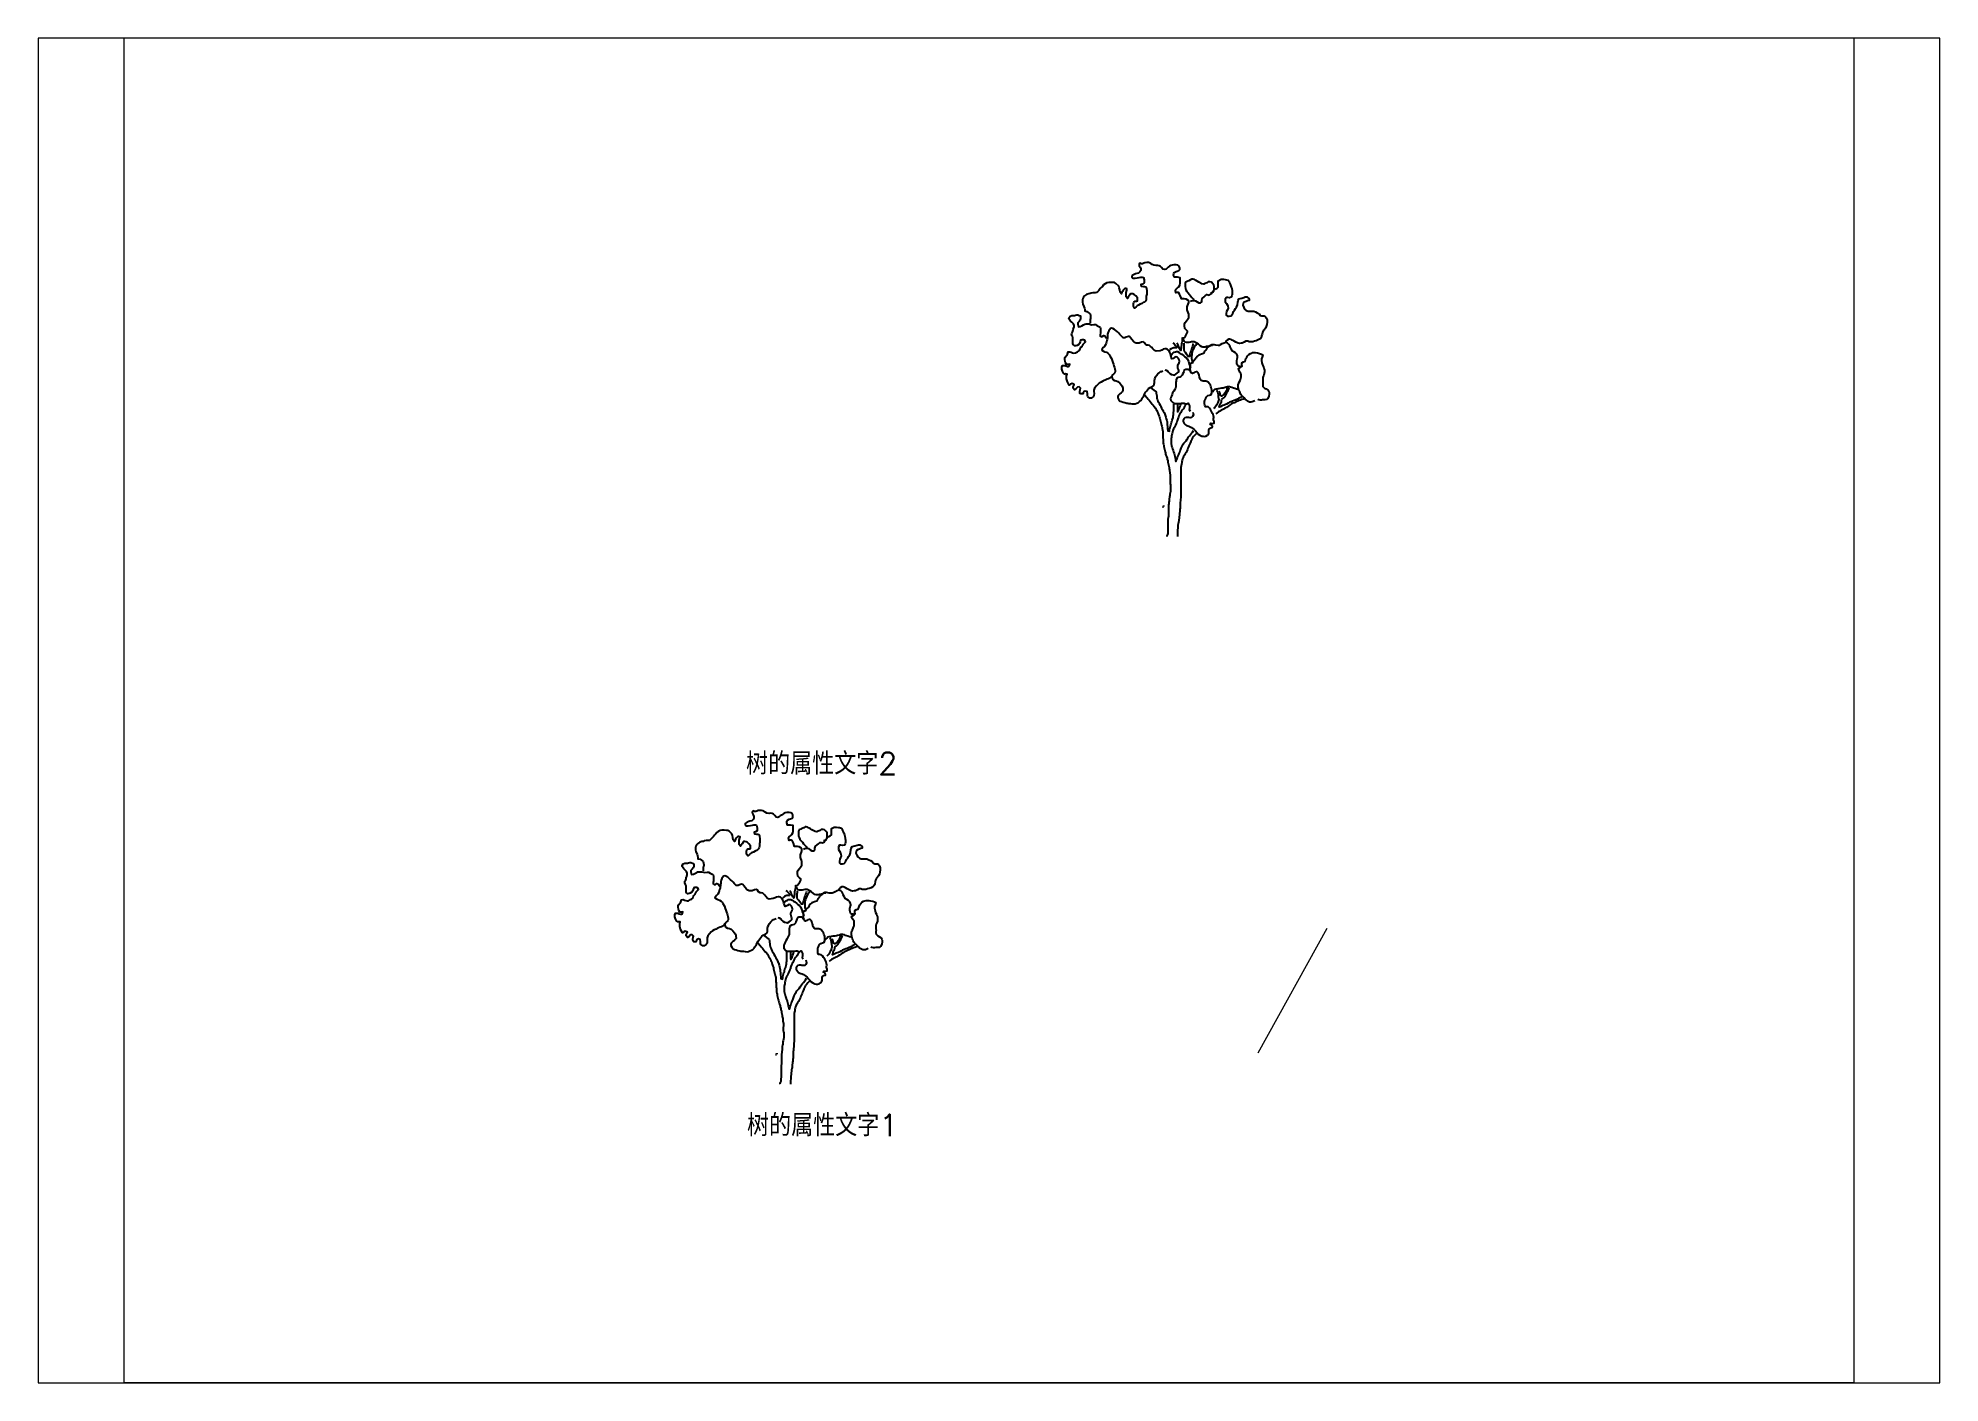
# Paper-space layout 'Layout2' of a CAD drawing. Header units: inches, sheet in millimetres. Extents: x 0 to 297, y 0 to 210.
# The model-space entities are those that its viewports show. They can reach past a viewport. Long polylines and large blocks are cut down to what shows.
import ezdxf

# ---------------------------------------------------------------- set-up
doc = ezdxf.new("R2010")
doc.units = ezdxf.units.IN
doc.header["$MEASUREMENT"] = 0
doc.linetypes.add('AUSGEZOGEN', pattern=[0])
doc.layers.get('0').update_dxf_attribs({"lineweight": 0})
doc.layers.add('SP_autos-o1', color=7, linetype='Continuous', lineweight=9)
doc.layers.add('SP_baeume_men-o2', color=7, linetype='AUSGEZOGEN', lineweight=25)
doc.styles.get("Standard").update_dxf_attribs({"font": 'txt.shx', "bigfont": 'hztxt.shx'})

# ---------------------------------------------------------------- blocks, each defined once
blk = doc.blocks.new('树', base_point=(166279.4, 66301.6))
at = {"layer": 'SP_autos-o1', "color": 3, "linetype": 'AUSGEZOGEN'}
blk.add_lwpolyline([(166277.3, 66329.1), (166275.6, 66329.1), (166275.6, 66327.4)], dxfattribs=at)
at = {"layer": 'SP_baeume_men-o2', "color": 3}
for points in [[(166293.7, 66481.7), (166295.2, 66482.1), (166296.2, 66483.2), (166297.2, 66484.9), (166298.1, 66486.7), (166298.1, 66487.7), (166297, 66488.6), (166295.6, 66490.1), (166295.2, 66493), (166295.2, 66494.1), (166295.8, 66495.7), (166297.1, 66497.2), (166297.9, 66498.3), (166299.2, 66500.2), (166299.2, 66501.6), (166299.2, 66503.2), (166298.7, 66504.6), (166298.1, 66506.2), (166297.8, 66507.2), (166297.8, 66508.7), (166297.8, 66509.7), (166298.1, 66510.6), (166298.7, 66512.1), (166299.2, 66513.6), (166299.2, 66514.7), (166298.2, 66515.8), (166296.7, 66516.7), (166295.1, 66517), (166293.6, 66517), (166292.5, 66517.2), (166292.3, 66518.1), (166291.5, 66520.2), (166290.9, 66521.3), (166289.8, 66522.8), (166288.5, 66522.9), (166287.5, 66522.5), (166287, 66524.6), (166287.6, 66525.9), (166289.1, 66527.1), (166290.1, 66528), (166291, 66529.5), (166291.3, 66531.2), (166291.3, 66533.4), (166291.3, 66534.9), (166291.3, 66536.1), (166288.9, 66536.6), (166287.6, 66536.6), (166286.1, 66536.6), (166285.4, 66538.6), (166285.5, 66540.1), (166286, 66541.1), (166287.6, 66541.8), (166288.8, 66542.2), (166290.3, 66542.8), (166291, 66543.8), (166291, 66544.8), (166290.9, 66545.9), (166290.3, 66547), (166289.2, 66547.7), (166287.7, 66548), (166285.6, 66548), (166284.1, 66547.7), (166282.9, 66547.2), (166281.8, 66546.6), (166280.6, 66545.7), (166279.6, 66545), (166278.6, 66544.1), (166277.4, 66543.6), (166275.8, 66543.9), (166274.5, 66545.4), (166273.5, 66546.5), (166272.3, 66547), (166271.1, 66547.3), (166269.5, 66547.2), (166267.4, 66547.5), (166266, 66548.3), (166264.8, 66549.2), (166263.7, 66549.6), (166262.5, 66549.9), (166261.1, 66549.9), (166259.4, 66549.8), (166258.3, 66549.3), (166257.3, 66548.9), (166256.3, 66548.9), (166254.9, 66549.4), (166254.2, 66548.5), (166254.3, 66547.1), (166255.1, 66545.9), (166255.6, 66544.4), (166255.6, 66542.9), (166254.9, 66541.7), (166253.7, 66540.4), (166252, 66540.2), (166250.9, 66539.7), (166249.5, 66539.2), (166247.8, 66538.1), (166247.6, 66537.1), (166248.5, 66535.8), (166250.5, 66535.8), (166252.5, 66536.1), (166254.3, 66536.4), (166255.6, 66536.7), (166257, 66536.7), (166258, 66536.4), (166258.6, 66534.2), (166258.6, 66532.4), (166258.6, 66531.5), (166257.2, 66530.5), (166255.8, 66530), (166256.1, 66528.5), (166258, 66528.2), (166259.1, 66528.2), (166260.1, 66527.9), (166260.7, 66526.9), (166261.1, 66523.8), (166261.1, 66522.2), (166261, 66521.2), (166260.6, 66519.6), (166260.6, 66518.3), (166260.6, 66517.3), (166260.5, 66516.2), (166259.9, 66515.1), (166258.9, 66514.1), (166257.9, 66513.6), (166256.8, 66512.8), (166255.2, 66512.1), (166253.6, 66511.4), (166252.5, 66510.8), (166251.6, 66509.8), (166250, 66508.7), (166249, 66510.3), (166248.9, 66512.6), (166249.3, 66514), (166250.5, 66514.9), (166251.7, 66514.9), (166252.7, 66515.4), (166252.6, 66517.9), (166251.1, 66519.7), (166249.6, 66521.1), (166248.5, 66521.5), (166247.4, 66521.6), (166246.2, 66521.6), (166245, 66519.7), (166244.2, 66518.5), (166243.6, 66517.5), (166242.4, 66518.9), (166242.4, 66520.4), (166242.4, 66522.9), (166242.9, 66525), (166243.1, 66526), (166242.1, 66526.3), (166241.1, 66526.3), (166239.8, 66525), (166239.1, 66523.8), (166238.6, 66522.8), (166238.1, 66521.7), (166236.8, 66523.1), (166236.5, 66525.2), (166236.1, 66527), (166235.7, 66528.5), (166233.1, 66531.1), (166231.9, 66531.8), (166230.9, 66531.8), (166228.8, 66531.9), (166226.7, 66531.9), (166224.9, 66531.7), (166223.3, 66530.8), (166221.9, 66529.8), (166220.9, 66528.4), (166219.8, 66527.3), (166218.9, 66526.3), (166217.6, 66524.6), (166216.4, 66523.4), (166215.4, 66522.7), (166214.3, 66522.6), (166213.3, 66522.6), (166212.2, 66522.6), (166210.6, 66522.2), (166209.6, 66521.8), (166208.4, 66521.6), (166206.5, 66521.1), (166205.6, 66520.5), (166204.6, 66519.7), (166203.6, 66518.6), (166203, 66517.5), (166202.7, 66516.2), (166202.7, 66514.1), (166203.1, 66512.2), (166204.1, 66510.1), (166204.6, 66508.7), (166204.8, 66507.4), (166204.9, 66506.1), (166206.8, 66505.6), (166208, 66504.7), (166209.6, 66503.5), (166210, 66502.1), (166210.1, 66500.5), (166210.1, 66499.3), (166209.7, 66498.3), (166209.6, 66497.3), (166209.6, 66496.1), (166209.6, 66495)], [(166318.9, 66522.5), (166320.1, 66522.6), (166321.1, 66523.1), (166321.8, 66524.3), (166322.1, 66526), (166322.1, 66527.4), (166322.1, 66528.4), (166322, 66529.6), (166321.1, 66530.8), (166319.7, 66532.2), (166318.4, 66532.6), (166316.8, 66532.6), (166315.8, 66531.7), (166313.9, 66531), (166312.7, 66530.5), (166311.1, 66530.7), (166310.1, 66531.3), (166308.2, 66532.3), (166306.9, 66533.2), (166305.3, 66534), (166304.3, 66534.7), (166303.2, 66535), (166302.1, 66534.9), (166300.8, 66534.2), (166299.2, 66533.5), (166298.2, 66533), (166296.6, 66532.2), (166296, 66531.2), (166296, 66530), (166296, 66528.2), (166296.1, 66526.4), (166296.6, 66525.2), (166297.3, 66523.8), (166298.3, 66522.7), (166299.7, 66521.1), (166300.6, 66519.7), (166301.9, 66518.4), (166303.1, 66517.2), (166303.5, 66516.1)], [(166300.6, 66514.6), (166301.8, 66515.2), (166303.1, 66515.7), (166304.2, 66515.7), (166305.3, 66515.4), (166306.8, 66514.2), (166308.3, 66513.3), (166309.9, 66513.3), (166310.9, 66514.3), (166310.9, 66515.6), (166311.4, 66517.3), (166313, 66518.8), (166314.2, 66519.7), (166315.5, 66520.9), (166316.8, 66520.7), (166317.8, 66520.4), (166319.6, 66521.5), (166320.7, 66523.3), (166322, 66524.9), (166323.6, 66526.2), (166324.9, 66526.8), (166325.9, 66527.6), (166326, 66529.1), (166326, 66531.1), (166326, 66532.2), (166326, 66533.5), (166328.6, 66534.8), (166330.6, 66534.8), (166332.3, 66534.5), (166333.4, 66534.4), (166335, 66533.9), (166335.8, 66532.7), (166336.1, 66531.6), (166336.6, 66530.3), (166337.1, 66529.4), (166337.7, 66527.8), (166338.1, 66526.4), (166338.5, 66524.4), (166338.6, 66522.9), (166338.6, 66521.2), (166338.3, 66519.7), (166337.7, 66518.5), (166336, 66518.1), (166334.6, 66518.3), (166333.4, 66518.3), (166332.3, 66516.9), (166332.3, 66515.8), (166332.3, 66514.4), (166333.3, 66512.8), (166334.2, 66511.4), (166334.5, 66510.3), (166334.8, 66508.5), (166334.3, 66507.1), (166333.5, 66505.7), (166333.2, 66503.7), (166333.2, 66502.4), (166334.3, 66501.4), (166335.9, 66501.3), (166337.6, 66501.6), (166338.3, 66502.6), (166339.1, 66503.7), (166339.8, 66505.5), (166340.8, 66506.7), (166341.5, 66508.2), (166342.6, 66509.5), (166343.3, 66511.5), (166343.6, 66514), (166343.9, 66515.7), (166344.7, 66517.2), (166345.9, 66517.5), (166347.2, 66517.8), (166349.2, 66518.4), (166350.4, 66518.8), (166351.8, 66518.8), (166353.9, 66517), (166353.9, 66515.7), (166352.6, 66515.4), (166351.4, 66514.8), (166350.3, 66514.3), (166348.7, 66513.6), (166348.2, 66511.2), (166349.1, 66509.2), (166349.8, 66507.8), (166351.4, 66506.6), (166353.1, 66506), (166354.8, 66506), (166356.6, 66506), (166358.2, 66506), (166359.8, 66505.2), (166361.3, 66504.4), (166362.9, 66503.5), (166364.1, 66502.1), (166365.3, 66501.5), (166366.3, 66501.5), (166367.8, 66501.5), (166368.8, 66500.8), (166369.5, 66499.7), (166370.2, 66497.9), (166370.2, 66496), (166370, 66493.9), (166369.5, 66492), (166368.8, 66490.5), (166367.9, 66489.3), (166366.9, 66488.5), (166366.1, 66486.6), (166365.7, 66485), (166365.3, 66483.4), (166365.1, 66482.4), (166364.5, 66481.4), (166363.5, 66480.6), (166362, 66479.8), (166360.3, 66479.1), (166358.7, 66478.6), (166357.3, 66478.2), (166355.3, 66478.2), (166354, 66478.2), (166352.7, 66478.6), (166351, 66478.6), (166349.5, 66477.7), (166347.7, 66476.9), (166346.6, 66476.8), (166345.2, 66476.6), (166343.9, 66476.9), (166342, 66477.7), (166340.4, 66478.6), (166338.7, 66479.6), (166337.6, 66480.2), (166336.5, 66480.6), (166335.5, 66480.5), (166334, 66479.7), (166332.9, 66478.6), (166332.5, 66477.6)], [(166229.3, 66446.9), (166228.6, 66446), (166227.5, 66445), (166226.4, 66444.4), (166225.1, 66444.1), (166223.4, 66443.4), (166222.3, 66442.9), (166221.3, 66442.3), (166219.6, 66441.4), (166218, 66440.5), (166216.9, 66439.7), (166215.4, 66438), (166213.8, 66436), (166213.1, 66434.3), (166213.1, 66432.9), (166213.3, 66431.2), (166213.2, 66429.5), (166212.3, 66428.2), (166210.5, 66427.1), (166209.4, 66427), (166207.6, 66428.1), (166207.2, 66429.3), (166207.2, 66430.9), (166207, 66432.9), (166205.3, 66433.3), (166204.3, 66432.9), (166203.5, 66431.8), (166203.1, 66430.8), (166201.4, 66430.8), (166200.4, 66431.3), (166200.3, 66432.8), (166200.5, 66434.8), (166200.9, 66435.9), (166199.6, 66437.1), (166198.2, 66437), (166196.9, 66435.6), (166195.5, 66434.5), (166194.2, 66436), (166194.2, 66437), (166194.7, 66438.3), (166195.3, 66439.4), (166193.4, 66440.2), (166192, 66439.7), (166190.8, 66438.7), (166189.2, 66441.7), (166188.4, 66444.6), (166188.3, 66445.7), (166188.3, 66447.3), (166188.9, 66448.7), (166187.7, 66448.9), (166186.7, 66448.8), (166185.4, 66449.7), (166184.5, 66451.4), (166184, 66453.2), (166184, 66455.1), (166184.6, 66456.6), (166185.7, 66456.7), (166186.7, 66456.7), (166187.7, 66456.2), (166189.2, 66455.7), (166190.2, 66455.8), (166191, 66456.8), (166191.3, 66457.8), (166189.7, 66457.5), (166188.3, 66457.5), (166187.4, 66459.1), (166187.1, 66460.3), (166186.8, 66462.1), (166186.8, 66463.3), (166187.1, 66464.3), (166188.7, 66466), (166189.3, 66467), (166189.9, 66468.9), (166191.4, 66469.1), (166192.6, 66468.6), (166193.8, 66468.1), (166195, 66467.8), (166196.3, 66468), (166198.2, 66469), (166199.1, 66469.5), (166200.1, 66470.2), (166200.5, 66471.6), (166201, 66472.8), (166202.5, 66473.8), (166202.8, 66475), (166203.3, 66476), (166204.6, 66477.1), (166205.4, 66478.1), (166204.6, 66479.6), (166203.6, 66480), (166202.2, 66480), (166201.1, 66479.6), (166200.5, 66478.1), (166199.9, 66476.6), (166199.4, 66475.6), (166197.8, 66474.7), (166196.8, 66474.4), (166195.7, 66474.3), (166194.3, 66475.5), (166194.1, 66476.6), (166194.1, 66478), (166194.1, 66479.2), (166194.1, 66480.6), (166194.1, 66481.6), (166193.6, 66482.8), (166192.9, 66484.2), (166193, 66485.6), (166193.8, 66486.9), (166194.1, 66487.8), (166194.3, 66489.3), (166194.7, 66490.3), (166195.1, 66491.7), (166195.1, 66493), (166194.6, 66494.5), (166193, 66496), (166192, 66496.8), (166191.4, 66497.8), (166190.5, 66498.9), (166190.6, 66500), (166191.5, 66501.3), (166193, 66501.9), (166194.3, 66502), (166195.5, 66502), (166196.4, 66502.3), (166197.5, 66502.5), (166198.5, 66502.5), (166199.8, 66502), (166200.9, 66501.5), (166201, 66500.4), (166201, 66499.1), (166200.6, 66497.7), (166199.6, 66496.6), (166198.5, 66495.4), (166198.5, 66494.1), (166199, 66491.8), (166200.7, 66491.9), (166202.2, 66492.6), (166203.8, 66493.6), (166204.8, 66494.1), (166206, 66494.3), (166207.5, 66494.3), (166208.5, 66494.3), (166209.9, 66493.8), (166211, 66493.6), (166213.2, 66493.8), (166214.5, 66493.8), (166215.9, 66492.9), (166217.7, 66491.9), (166218.7, 66491.5), (166219.1, 66490.3), (166219.1, 66488.5), (166219.1, 66487.2), (166219, 66486.1), (166218.7, 66484.5), (166218.7, 66483.3), (166219.7, 66482.7), (166220.7, 66482.8), (166222.1, 66483.7), (166223, 66483.4), (166224.6, 66481.3)], [(166277.4, 66452.6), (166278.7, 66452.4), (166280.1, 66451.4), (166280.9, 66450.4), (166282, 66449.3), (166283.4, 66448.4), (166284.9, 66448.1), (166286.1, 66447.9), (166287.5, 66448.7), (166288.9, 66449.8), (166290.1, 66450.9), (166290.1, 66452), (166289.9, 66453.1), (166289.4, 66454.3), (166289.2, 66455.6), (166289.2, 66456.7), (166289.8, 66458), (166290.5, 66459), (166290.7, 66460.4), (166290.4, 66461.7), (166289.8, 66463), (166288.6, 66464.3), (166287.6, 66464.4), (166286.2, 66463.7), (166284.9, 66463), (166283.9, 66462.6), (166283.3, 66464.2), (166282.9, 66465.7), (166282.5, 66467.2), (166282, 66468.4), (166281.3, 66469.9), (166279.7, 66471.3), (166278.7, 66471.6), (166277.6, 66471.6), (166276, 66471.3), (166274.8, 66470.5), (166273.1, 66469.9), (166269.6, 66469.5), (166268.1, 66470.1), (166266.5, 66471.7), (166265.5, 66473.1), (166264.6, 66473.9), (166263.6, 66474.8), (166262.3, 66475), (166261.2, 66475), (166259.9, 66476), (166258.8, 66477.5), (166257.8, 66478.2), (166256.2, 66477.7), (166254.1, 66477), (166252.7, 66476.9), (166251.4, 66476.9), (166250, 66477.4), (166248.9, 66478.5), (166247.6, 66480.1), (166246.4, 66481.6), (166245.5, 66482.8), (166244.5, 66483), (166242.5, 66482.4), (166241.3, 66481.8), (166239.7, 66481.7), (166238.1, 66483.3), (166236.7, 66484.8), (166235.6, 66486), (166234.4, 66487), (166233.1, 66488.2), (166231.9, 66489.3), (166230.3, 66490.2), (166229.2, 66490.4), (166228.1, 66490.1), (166226.7, 66488.1), (166226, 66486.7), (166225.6, 66485), (166225.5, 66484), (166225.4, 66482.9), (166225.3, 66481.7), (166225.1, 66480.3), (166224.9, 66479.2), (166224.5, 66478.1), (166224.2, 66476.8), (166223.7, 66475.4), (166222.8, 66473.9), (166221.6, 66472.8), (166220.7, 66471.6), (166220.3, 66470.6), (166221.7, 66469.6), (166222.9, 66469.1), (166224.5, 66468.6), (166226, 66467.6), (166226.9, 66466.5), (166227.6, 66465.3), (166229, 66463), (166229.7, 66461), (166230.3, 66459.3), (166230.8, 66457.7), (166231.3, 66456.2), (166231.7, 66454.8), (166232, 66453.5), (166232.3, 66452.1), (166232.3, 66451), (166232, 66449.8), (166230.8, 66448.7), (166229.8, 66447.8), (166229.4, 66446.7), (166229.7, 66445), (166230.3, 66444), (166231.7, 66443.1), (166233.4, 66442.8), (166234.9, 66442.1), (166236.6, 66440.5), (166238.1, 66438.9), (166238.7, 66437.8), (166239.2, 66436.8), (166239.4, 66435.9), (166239.5, 66433.8), (166238.8, 66432.8), (166237.7, 66431.7), (166236.6, 66430.9), (166235.1, 66429.5), (166234.7, 66428.5), (166234.7, 66427.4), (166235.5, 66425.9), (166236.7, 66424.3), (166238.1, 66423.8), (166239.7, 66423.3), (166241.1, 66422.9), (166242.9, 66422.4), (166243.9, 66422.3), (166244.8, 66422.2), (166246.2, 66422.1), (166247.6, 66421.9), (166249.4, 66421.7), (166250.6, 66421.8), (166252, 66422.4), (166253.6, 66423), (166254.6, 66423.8), (166255.8, 66424.9), (166256.5, 66426.1), (166257.3, 66427.2), (166258.1, 66428.2), (166258.6, 66429.8), (166259.4, 66431.3), (166260, 66432.3), (166260.9, 66433.4), (166261.8, 66434.6), (166262.7, 66435.7), (166264.2, 66436.7), (166265.3, 66437.2), (166266.3, 66437.6), (166267.5, 66438.6), (166267.9, 66439.8), (166268.1, 66441.2), (166268.1, 66442.1), (166268.1, 66443.1), (166268.4, 66444.6), (166269.1, 66446.2), (166269.9, 66447.4), (166271, 66448.9), (166272.2, 66450), (166273.4, 66451), (166274.4, 66451.3), (166275.8, 66451.8)], [(166284.6, 66477.1), (166285.9, 66476.3), (166287.2, 66474.8), (166288.1, 66473.8), (166288, 66472.7), (166286.8, 66472.6), (166285.6, 66472.6), (166284.6, 66472.3), (166283.3, 66471.7), (166281.8, 66470.7)], [(166283.3, 66466), (166284, 66467.2), (166285, 66468), (166286, 66468.6), (166287, 66469.1), (166288.1, 66469.2), (166289.1, 66469.2), (166290.5, 66468.4), (166291.5, 66467.6), (166292.8, 66466.8), (166294.6, 66465.4), (166295.6, 66464.6), (166297, 66463.5), (166297.8, 66462.5), (166298.8, 66460.4), (166299.3, 66458.9), (166299.5, 66457.9), (166300.2, 66456.2), (166300.5, 66455.2), (166301.1, 66454.2)], [(166293.3, 66482.1), (166293.3, 66480.9), (166293.3, 66479.5), (166293.1, 66478.5), (166292.9, 66477.3), (166292.6, 66476.1), (166292.5, 66475), (166292.4, 66473.7), (166292.3, 66472.7), (166292.1, 66471.7), (166292, 66470.2), (166291, 66471.6), (166290.2, 66473.2), (166289.6, 66474.9), (166289.1, 66475.9), (166288.3, 66476.9)], [(166320.8, 66474.8), (166319.7, 66474.7), (166318.8, 66474.4), (166317.8, 66474.2), (166316.8, 66473.8), (166315.2, 66473.7), (166314.2, 66473.3), (166313.1, 66473.2), (166312, 66473.2), (166310.9, 66473.6), (166309.6, 66474.5), (166308, 66475.9), (166306.4, 66476.9), (166305.2, 66477.6), (166304.1, 66478), (166303, 66478), (166301.8, 66478), (166300.6, 66477.7), (166299.3, 66477.4), (166298.3, 66477.4), (166297.1, 66477.4), (166295.8, 66477.7), (166294.9, 66478.6), (166294.5, 66479.7), (166294.5, 66480.7)], [(166303.5, 66476.3), (166303, 66475.2), (166302.6, 66473.9), (166302.1, 66472.6), (166301.6, 66471.3), (166301.3, 66470.2), (166300.9, 66469), (166300.5, 66467.8), (166300.2, 66466.8), (166299.9, 66465.8), (166299.8, 66464.8), (166298.7, 66464.9), (166297.8, 66465.9), (166297.2, 66467), (166296.2, 66468.4), (166295.2, 66469.4), (166294.9, 66470.6), (166294.9, 66471.8), (166294.9, 66473.2), (166295, 66474.3), (166295.1, 66475.6), (166295.1, 66476.9)], [(166346, 66455.8), (166344.4, 66455.7), (166343.3, 66456.8), (166342.9, 66457.9), (166342.8, 66459.3), (166342.8, 66460.9), (166343.1, 66462.5), (166343.5, 66463.8), (166343.4, 66465.5), (166342.8, 66466.8), (166341.5, 66468.1), (166340.1, 66469), (166338.8, 66469.7), (166337.6, 66471.7), (166336.7, 66473.4), (166336.4, 66474.4), (166335.6, 66475.6), (166334.4, 66477), (166332.8, 66477.4), (166331.3, 66477), (166330.3, 66476.6), (166329.3, 66476.1), (166327.7, 66475.2), (166326.8, 66474.8), (166325.7, 66474.7), (166323.8, 66474.9), (166322.6, 66475.2), (166321.6, 66475.3), (166320.1, 66475.4), (166318.8, 66474.7), (166317.3, 66473.7), (166316, 66472.8), (166315.3, 66471.8), (166314.7, 66470.6), (166313.8, 66469.6), (166313.2, 66468.6), (166312.6, 66467.5), (166310.7, 66466.9), (166309.1, 66466.4), (166308.2, 66465.9), (166306.6, 66464.8), (166305.8, 66463.6), (166305.1, 66462.2), (166303.8, 66460.9), (166302.5, 66459.5), (166301.3, 66458.6), (166300.4, 66457.4), (166300.3, 66456.1), (166300.2, 66454.8), (166300.2, 66453.6), (166300.4, 66452.3), (166300.8, 66451.3)], [(166305.9, 66476.3), (166305.8, 66475.3), (166304.8, 66474.4), (166304.2, 66473.3), (166303.8, 66472.2), (166303.4, 66471.2), (166302.7, 66470), (166302.4, 66468.7), (166302, 66467.5), (166301.9, 66466.3), (166301.8, 66465.3), (166301.8, 66464.3), (166301.8, 66462.8), (166302, 66461.6), (166302.4, 66460.4), (166302.6, 66459.4), (166303, 66458.4)], [(166359.2, 66424.5), (166356.8, 66423.5), (166355.6, 66423.3), (166354.4, 66423.3), (166352.6, 66424.2), (166351.5, 66425), (166350.4, 66426), (166349.4, 66427.2), (166348.4, 66428.2), (166347.2, 66429.1), (166346.3, 66430.4), (166345.7, 66431.7), (166345.4, 66432.7), (166344.7, 66433.9), (166344.4, 66435.4), (166344.1, 66437), (166344.1, 66438.2), (166344.1, 66439.2), (166344.5, 66440.5), (166345, 66441.5), (166345.7, 66443), (166346.1, 66444), (166346.5, 66445.1), (166346.7, 66446.2), (166346.7, 66447.7), (166346.5, 66449.3), (166345.6, 66450.6), (166345.1, 66451.6), (166344.5, 66452.6), (166344.1, 66453.7), (166345.1, 66454.3), (166346.5, 66455.1), (166347.5, 66456.1), (166347.2, 66457.1), (166347.2, 66458), (166347.3, 66459.1), (166348.8, 66459.9), (166350.2, 66460.4), (166351.1, 66462.8), (166351.9, 66464.1), (166352.6, 66465.3), (166353.7, 66466.5), (166355.2, 66467.5), (166356.3, 66467.9), (166357.4, 66468.3), (166358.8, 66468.3), (166359.8, 66468.3), (166361.5, 66468), (166363.5, 66467.5), (166365.2, 66466.9), (166366.3, 66466.4), (166365.7, 66464.2), (166365.1, 66462.6), (166365.1, 66461.2), (166365.6, 66458.9), (166366.1, 66457.3), (166366.8, 66455.9), (166367.3, 66454.6), (166367.7, 66453.2), (166367.8, 66452.3), (166367.8, 66450.9), (166367.7, 66449.3), (166367.2, 66447.8), (166366.7, 66446.6), (166366.4, 66445.6), (166366.4, 66444.2), (166366.4, 66442.6), (166366.5, 66441.2), (166366.4, 66439.9), (166366.4, 66438.8), (166366.5, 66437.5), (166368, 66436.1), (166369.5, 66435.3), (166371.1, 66434.3), (166371.8, 66433.2), (166372.1, 66432), (166372.1, 66430.8), (166371.7, 66428.4), (166370.6, 66426.5), (166369.6, 66425.6), (166368.3, 66425.4), (166367.3, 66425.4), (166366.2, 66425.4), (166365.1, 66425.1), (166364.1, 66425.1), (166362.7, 66425.4), (166361.7, 66425.8)], [(166302.9, 66414.3), (166303.2, 66413), (166303.4, 66411.7), (166302.7, 66410.2), (166301.8, 66409.3), (166300.3, 66409.1), (166299.2, 66409.3), (166298.1, 66409.5), (166296.7, 66409.5), (166295.5, 66409.1), (166294.6, 66408.1), (166294.1, 66407), (166294.1, 66405.9), (166295.1, 66404), (166296.2, 66402.7), (166297.2, 66402.2), (166298.3, 66401.9), (166299.3, 66401.5), (166300.5, 66400.9), (166301.6, 66400.3), (166302.9, 66399.5), (166304, 66398.5), (166305.2, 66397.2), (166306.4, 66395.8), (166307.7, 66394.3), (166309.1, 66393.4), (166311, 66392.6), (166312.1, 66392.4), (166313.5, 66392.3), (166314.8, 66392.6), (166316.2, 66393.5), (166317.4, 66395), (166317.5, 66396), (166317.5, 66397.1), (166317.5, 66398.2), (166317.9, 66399.3), (166319.1, 66400), (166320.5, 66400.4), (166320.7, 66401.4), (166319.9, 66402.4), (166318.5, 66403.2), (166319.2, 66404.2), (166320.6, 66404.1), (166322.1, 66404.3), (166322.2, 66405.8), (166321.5, 66406.8), (166321.6, 66408.4), (166321.8, 66409.5), (166321.6, 66411), (166321.3, 66412.1), (166320.8, 66413.1), (166319.9, 66415), (166318.9, 66416.6), (166318, 66418), (166316.8, 66419), (166315.4, 66419.1), (166314.4, 66419.1), (166313.8, 66420.7), (166313.5, 66421.8), (166313.5, 66422.8), (166313.6, 66423.9), (166313.8, 66424.9), (166314.2, 66426.1), (166314.7, 66427.1), (166315.3, 66428.1), (166316.5, 66429.3), (166317.9, 66429.7), (166319.2, 66430), (166320, 66431.6), (166320, 66432.5), (166320.1, 66434.1), (166319.9, 66435.5), (166319.6, 66436.5), (166319.2, 66437.6), (166318.9, 66438.7), (166318, 66440), (166316.7, 66441.4), (166315.5, 66442.1), (166314.6, 66442.4), (166313.2, 66442.4), (166312.2, 66442.4), (166311.2, 66442.6), (166310.3, 66443.1), (166309.6, 66444.1), (166309.1, 66445.1), (166309, 66446.1), (166308.5, 66447.7), (166308.3, 66448.7), (166307.8, 66449.8), (166306.8, 66450.8), (166305.8, 66450.9), (166304.7, 66450.6), (166303.7, 66449.9), (166302.5, 66449.3), (166301.5, 66449.9), (166300.6, 66451.3), (166299.9, 66452.3), (166298.9, 66452.9), (166297.9, 66453), (166296.5, 66453), (166295.1, 66452.3), (166294.6, 66451.3), (166294.4, 66450.2), (166293.6, 66448.7), (166293.3, 66447.7), (166292.1, 66446.5), (166291, 66446), (166289.7, 66445.7), (166288.3, 66445), (166287.8, 66443.6), (166287.6, 66442.5), (166287.5, 66441.4), (166287.5, 66440.2), (166287.5, 66438.7), (166287.5, 66437.2), (166287.1, 66436.1), (166286.4, 66434.8), (166285.5, 66433.2), (166284.5, 66431.7), (166284, 66430.4), (166283.4, 66428.8), (166282.8, 66427.5), (166282.7, 66426.5), (166282.8, 66424.8), (166284.6, 66422.9), (166285.9, 66422.2), (166287.2, 66422.2), (166288.2, 66422.2), (166289.2, 66422.1), (166290.2, 66422.1), (166291.3, 66422.2), (166292.6, 66422.3), (166293.9, 66422.4), (166294.9, 66422.4), (166296.2, 66421.9), (166297.4, 66421.7), (166298.6, 66422.4), (166299.7, 66420), (166299.7, 66418.9), (166299.7, 66417.8), (166299.5, 66416.6), (166300.4, 66415.2)], [(166264.3, 66436.6), (166269.5, 66432.7), (166269.7, 66431.6), (166269.9, 66430.3), (166270.1, 66429.1), (166270.2, 66427.9), (166270.3, 66426.7), (166270.8, 66425.5), (166271.2, 66424.3), (166271.7, 66423.3), (166272.3, 66422.1), (166273.3, 66420.5), (166273.8, 66419.4), (166274.5, 66418), (166275.6, 66416.1), (166276.1, 66415.2), (166276.9, 66413.9), (166277.5, 66412.5), (166277.9, 66411.5), (166278.5, 66409.6), (166278.8, 66408.1), (166279.3, 66406.8), (166279.6, 66405.4), (166279.6, 66404.1), (166279.7, 66402.7), (166279.8, 66401.7), (166279.8, 66400.8), (166280, 66399), (166280.2, 66397.4), (166281.6, 66396.9), (166281.8, 66398.3), (166281.8, 66399.3), (166282.2, 66400.3), (166282.5, 66401.6), (166282.8, 66402.7), (166283.3, 66403.8), (166283.5, 66404.8), (166283.8, 66405.8), (166284.1, 66407), (166284.5, 66408), (166284.9, 66409.3), (166285.1, 66410.6), (166285.2, 66412), (166285.4, 66413.4), (166285.4, 66414.4), (166285.5, 66415.5), (166285.5, 66416.8), (166285.5, 66418), (166285.6, 66419.1), (166285.6, 66420.5), (166285.6, 66421.5)], [(166320.6, 66432.8), (166321.8, 66434.1), (166322.7, 66435.1), (166323.9, 66435.5), (166325, 66435.5), (166326, 66435.7), (166327.6, 66436), (166329.3, 66436.2), (166330.5, 66436.4), (166331.4, 66436.6), (166333.2, 66437.1), (166334.4, 66437.5), (166336, 66437.6), (166337.1, 66437.2), (166338.2, 66436.8), (166339.7, 66436.4), (166340.9, 66436), (166342.5, 66435.4), (166343.6, 66435.3)], [(166324.4, 66434.3), (166325, 66433), (166325.4, 66431.8), (166325.8, 66430.2), (166325.9, 66429.2), (166325.9, 66428.2), (166326.3, 66427), (166326.4, 66425.8), (166326.1, 66424.7), (166325.5, 66422.9), (166324.9, 66421.8), (166324.2, 66420.6), (166323.7, 66419.6), (166322.7, 66418.5), (166321.7, 66417.6)], [(166334, 66437), (166333.8, 66435.7), (166333.7, 66434.6), (166333, 66433.2), (166332.3, 66431.9), (166331.1, 66430.4), (166330.1, 66429.6), (166329.1, 66428.7), (166328, 66429.7), (166327.3, 66431.9), (166326.8, 66433.3)], [(166347.2, 66428.5), (166346.2, 66427.6), (166344.7, 66426.9), (166343.5, 66426), (166342, 66425.4), (166340.3, 66424.7), (166339, 66424.2), (166337.4, 66423.7), (166336.1, 66423.2), (166335, 66422.4), (166333.5, 66421.6), (166332.5, 66421.1), (166331.3, 66420.6), (166330.2, 66420.3), (166329, 66419.7), (166328, 66419.2), (166326.9, 66418.9), (166327.5, 66420.5), (166327.7, 66421.7), (166328.2, 66422.7), (166328.9, 66423.7), (166329, 66424.8), (166329.2, 66425.9), (166330.9, 66427.4), (166332.1, 66428.6), (166333, 66430.3), (166333.8, 66431.9), (166334.4, 66432.9), (166335, 66434), (166335.6, 66435.4), (166335.9, 66436.4)], [(166259.3, 66429.7), (166261.4, 66427.4), (166262.3, 66426.1), (166263.4, 66425), (166264.2, 66423.9), (166265, 66422.7), (166266, 66421.6), (166267, 66420.6), (166267.9, 66419.4), (166269, 66417.8), (166269.6, 66416.8), (166270.2, 66415.8), (166270.6, 66414.8), (166271, 66413.7), (166271.5, 66412.7), (166271.8, 66411.7), (166272.2, 66410.5), (166272.6, 66409.5), (166272.9, 66408.5), (166273.3, 66407.4), (166273.5, 66406.2), (166273.8, 66404.9), (166274, 66403.8), (166274.4, 66402.6), (166274.7, 66401.6), (166274.9, 66400.3), (166275.1, 66399.3), (166275.4, 66398.2), (166275.5, 66396.8), (166275.5, 66395.5), (166275.6, 66394.5), (166275.8, 66393.5), (166275.8, 66392.3), (166275.8, 66391), (166275.9, 66389.8), (166276, 66388.3), (166276.1, 66387.2), (166276.1, 66386.2), (166276.3, 66385.2), (166276.6, 66384.1), (166276.7, 66383.1), (166276.9, 66381.9), (166277.1, 66380.8), (166277.5, 66379.6), (166277.7, 66378.3), (166278, 66377.4), (166278.2, 66376.2), (166278.5, 66375.3), (166279, 66374), (166279.5, 66372.5), (166279.6, 66371.6), (166280.1, 66370.1), (166280.2, 66369), (166280.6, 66367.7), (166280.8, 66366.6), (166281.1, 66365.3), (166281.3, 66364), (166281.4, 66362.9), (166281.7, 66362), (166281.8, 66361), (166281.9, 66359.9), (166282, 66358.9), (166282.2, 66357.6), (166282.4, 66356.5), (166282.4, 66355.6), (166282.4, 66354.3), (166282.3, 66353), (166282.3, 66351.6), (166282.3, 66350.3), (166282.4, 66349.1), (166282.7, 66348.2), (166282.7, 66347.2), (166282.7, 66346.1), (166282.7, 66344.8), (166282.7, 66343.7), (166282.5, 66342.4), (166282.3, 66341), (166282, 66339.8), (166281.9, 66338.8), (166281.8, 66337.8), (166281.6, 66336.8), (166281.4, 66335.7), (166281.4, 66334.6), (166281.3, 66333.6), (166281.2, 66332.5), (166281.1, 66331.2), (166280.9, 66330.1), (166280.8, 66328.8), (166280.8, 66327.6), (166280.8, 66326.5), (166280.8, 66325.5), (166280.8, 66324.3), (166280.8, 66323.2), (166280.8, 66322), (166280.8, 66320.9), (166280.7, 66319.8), (166280.4, 66318.4), (166280.3, 66317.1), (166280.3, 66316.1), (166280.3, 66314.8), (166280.3, 66313.8), (166280.3, 66312.7), (166280.3, 66311.6), (166280.3, 66310.2), (166280.3, 66308.6), (166280.3, 66307.6), (166280.2, 66306.5), (166280.1, 66305.4), (166280.1, 66304.2), (166279.8, 66303.2), (166279.3, 66302.2), (166279.4, 66301.6)], [(166296.6, 66421.8), (166296, 66420.7), (166295.5, 66419.4), (166294.9, 66418.4), (166294.4, 66417.4), (166293.5, 66416.4), (166292.6, 66415.2), (166292, 66414.1), (166291.5, 66413), (166290.9, 66412), (166290.3, 66410.9), (166289.8, 66409.8), (166289.2, 66408.3), (166288.9, 66407.3), (166288.7, 66406.3), (166288.3, 66405.2), (166287.7, 66404), (166287.1, 66402.6), (166286.5, 66401.4), (166286, 66400.1), (166285.2, 66399), (166284.6, 66397.6), (166284.3, 66396.2), (166284, 66395), (166283.8, 66394), (166283.6, 66392.6), (166283.4, 66391.6), (166283.2, 66390), (166283.2, 66389.1), (166283.2, 66387.8), (166283.2, 66386.7), (166283.2, 66385.6), (166283.4, 66384.4), (166283.6, 66383.4), (166284, 66382.2), (166284.4, 66381), (166285, 66379.4), (166285.4, 66378.3), (166285.9, 66376.7), (166286.2, 66375.6), (166286.5, 66374.4), (166286.8, 66372.7), (166287, 66371.6), (166287.2, 66370.6), (166287.5, 66369.6), (166288.1, 66370.6), (166288.6, 66371.9), (166289.1, 66373.4), (166289.6, 66374.6), (166290.1, 66375.9), (166290.5, 66376.9), (166291, 66378), (166291.4, 66379.1), (166291.9, 66380.7), (166292.3, 66381.7), (166292.8, 66382.9), (166293.4, 66384.1), (166294.1, 66385.1), (166294.6, 66386.1), (166295.6, 66387.1), (166296.7, 66388.4), (166297.6, 66389.8), (166298.2, 66390.8), (166298.8, 66391.8), (166299.8, 66392.8), (166300.6, 66393.9), (166301.8, 66395.2), (166302.6, 66396.2), (166303.5, 66397.6)], [(166288.9, 66421.9), (166288.9, 66420.7), (166288.9, 66419.6), (166288.9, 66418.1), (166288.9, 66417), (166288.9, 66415.8), (166289.1, 66414.7), (166289.8, 66415.7), (166290.3, 66416.8), (166290.8, 66418.1), (166291.3, 66419.5), (166291.7, 66420.5), (166292, 66421.5)], [(166349.8, 66426.9), (166348.6, 66426), (166347.3, 66425.6), (166346, 66425.1), (166344.9, 66424.7), (166343.8, 66424.2), (166342, 66423.5), (166340.6, 66422.7), (166339.3, 66422.3), (166337.8, 66421.7), (166336.9, 66421.1), (166335.5, 66420.1), (166334.5, 66419.4), (166333.3, 66418.6), (166331.9, 66417.8), (166330.8, 66417.1), (166329.6, 66416.3), (166328.4, 66415.8), (166327.4, 66415.3), (166326.1, 66414.6), (166324.8, 66413.6), (166323.8, 66412.8)], [(166306.4, 66395.8), (166305.9, 66394.6), (166304.6, 66393.4), (166303.6, 66392.3), (166302.5, 66390.9), (166301.9, 66389.9), (166301.6, 66388.7), (166301, 66387.7), (166300.4, 66386.1), (166299.8, 66384.9), (166299.3, 66383.8), (166298.8, 66382.7), (166298.3, 66381.5), (166297.9, 66380.3), (166297.3, 66379), (166296.7, 66377.6), (166296, 66376.6), (166295.2, 66375.4), (166294.5, 66374.1), (166294, 66373.2), (166293.5, 66371.8), (166293.1, 66370.5), (166292.9, 66369.5), (166292.8, 66368.2), (166292.5, 66367.1), (166292.3, 66365.6), (166292.1, 66364.2), (166292.1, 66362.8), (166292.1, 66361.5), (166292.1, 66360.1), (166292.1, 66358.5), (166292.1, 66357.4), (166292.1, 66355.8), (166292.1, 66354.6), (166292.1, 66353.3), (166292.1, 66351.4), (166292.1, 66349.4), (166292.1, 66347.9), (166292.1, 66346.6), (166292.1, 66345.1), (166292.1, 66343.5), (166292.1, 66341.6), (166292.1, 66339.9), (166292, 66338.8), (166291.9, 66337.8), (166291.9, 66336.8), (166291.8, 66335.1), (166291.7, 66334), (166291.5, 66332.3), (166291.4, 66330.8), (166291.4, 66329.6), (166291.3, 66328.6), (166291.3, 66327.3), (166291.2, 66326.2), (166291.2, 66325.3), (166291, 66323.8), (166290.9, 66322.5), (166290.8, 66321.6), (166290.8, 66320.4), (166290.5, 66319.2), (166290.4, 66317.7), (166290.3, 66316.7), (166290.1, 66315.8), (166289.8, 66314.4), (166289.7, 66313.1), (166289.4, 66311.7), (166289.4, 66310.1), (166289.2, 66308.7), (166289.1, 66307.4), (166289.1, 66306.4), (166288.9, 66304.7), (166288.9, 66303.7), (166288.9, 66302.6), (166288.9, 66301.6)]]:
    blk.add_lwpolyline(points, dxfattribs=at)
for tag, p in [('TREE2', (166248.5, 66582.4)), ('TREE1', (166249.4, 66254.3))]:
    blk.add_attdef(tag, p, '', height=20)
blk = doc.blocks.new('bbbbb', base_point=(537, 279.4))
blk.add_blockref('树', (6, 130.5))
blk = doc.blocks.new('gg', base_point=(312.4, 130.1))
blk.add_line((281.2, 73.5), (343.6, 186.6))

msp = doc.modelspace()

# ---------------------------------------------------------------- linework, layer by layer
msp.add_lwpolyline([(-747.7, 994.1), (821.6, 994.1), (821.6, -226), (-747.7, -226)], close=True)

# ---------------------------------------------------------------- block references
for name, p in [('bbbbb', (729.4, 690.9)), ('gg', (312.4, 130.1))]:
    msp.add_blockref(name, p)
msp.add_blockref('树', (-152.6, 45.1)).add_auto_attribs({'TREE1': '树的属性文字1', 'TREE2': '树的属性文字2'})

psp = doc.layouts.new('Layout2')

# ---------------------------------------------------------------- viewports
at = {"layer": '0'}
psp.add_viewport(center=(148.5, 105), size=(297, 210), view_center_point=(36.94, 384.02), view_height=1220.0625, dxfattribs=at)

doc.saveas('drawing.dxf')
